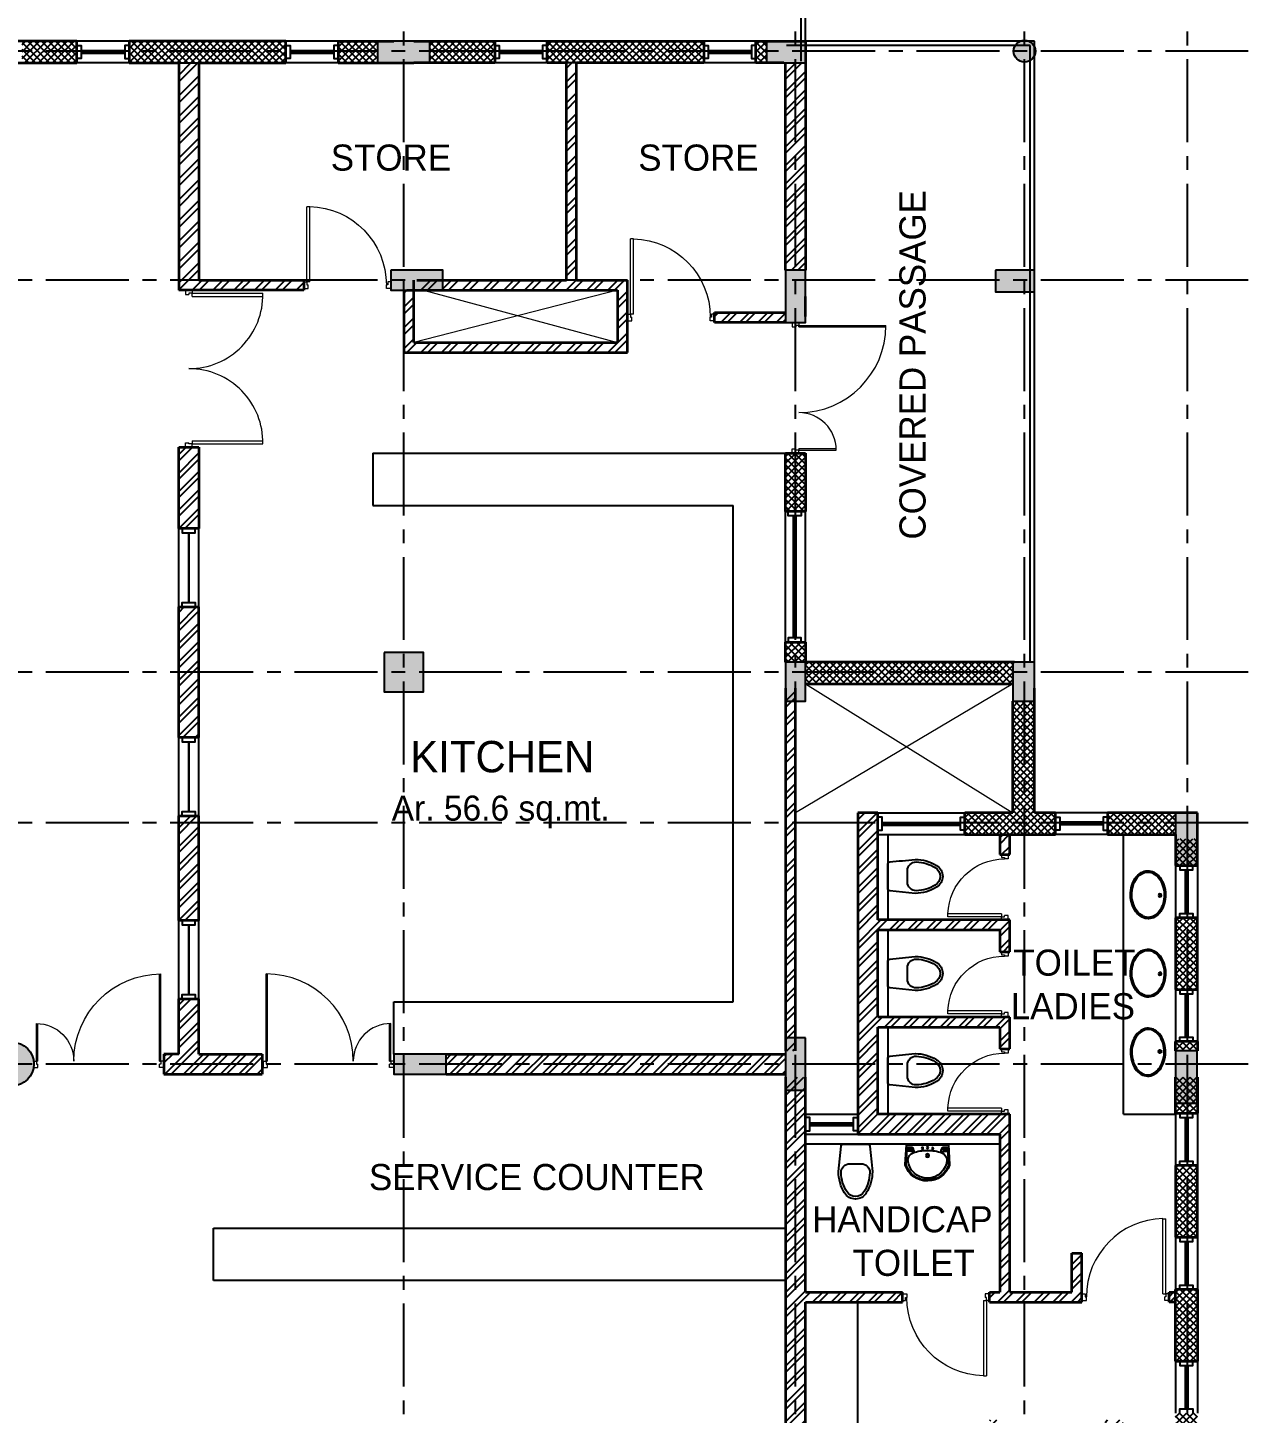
# Model space of a CAD drawing. Header units: millimetres. Extents: x -276609 to 1081398, y -453808 to 472098.
# Drawn here: x 817287 to 831308, y 167442 to 183351 of the extents above; entities that cross this region are included whole.
import ezdxf

# ---------------------------------------------------------------- set-up
doc = ezdxf.new("R2010")
doc.units = ezdxf.units.MM
doc.header["$MEASUREMENT"] = 0
doc.linetypes.add('CENTER2', pattern=[28.575, 19.05, -3.175, 3.175, -3.175])
doc.linetypes.add('HIDDEN', pattern=[0.375, 0.25, -0.125])
doc.layers.add('A-Anno-Grid Lines', color=7, linetype='Continuous', true_color=0xbbc3bd)
for name, color, linetype, lineweight in [('A-BEAM-1-8', 8, 'HIDDEN', 9), ('A-Door', 4, 'Continuous', 9), ('A-Wall Sec', 1, 'Continuous', 20), ('S-Concrete', 40, 'Continuous', 25)]:
    doc.layers.add(name, color=color, linetype=linetype, lineweight=lineweight)
for name, color, linetype in [('A-Elevation', 4, 'Continuous'), ('A-Railing', 4, 'Continuous'), ('A-Sanitory', 181, 'Continuous'), ('A-Wall Patt', 8, 'Continuous'), ('A-Window', 4, 'Continuous'), ('AREA', 7, 'Continuous'), ('S-Conc Patt', 9, 'Continuous'), ('text', 252, 'Continuous')]:
    doc.layers.add(name, color=color, linetype=linetype)
doc.styles.get("Standard").update_dxf_attribs({"font": ''})
doc.styles.get('Standard').set_extended_font_data('Gill Sans MT')
pattern_1 = [(45, (318301.2, 81584.25), (-119.32427, 119.32427), []), (45, (318380.76, 81584.25), (-119.32427, 119.32427), [])]
pattern_2 = [(45, (318301.2, 81584.25), (-106.066017, 106.066017), []), (45, (318371.92, 81584.25), (-106.066017, 106.066017), [])]

# ---------------------------------------------------------------- blocks, each defined once
blk = doc.blocks.new('basin2')
for points in [[(278, -206, 0.12976), (261, -133, 0.106426), (201, -63, 0.084431), (116, -18, 0.073534), (7, 0, 0.073534), (-102, -14, 0.084431), (-188, -55, 0.106426), (-251, -122, 0.12976), (-272, -195, 0.12976), (-254, -269, 0.106426), (-194, -339, 0.084431), (-109, -383, 0.073534), (-1, -402, 0.073534), (108, -388, 0.084431), (195, -347, 0.106426), (258, -279, 0.12976)], [(263, -201, 0.119977), (247, -140, 0.106426), (192, -75, 0.084431), (111, -33, 0.073534), (7, -15, 0.073534), (-97, -28, 0.084431), (-180, -67, 0.106426), (-238, -130, 0.12976), (-257, -196, 0.009633), (-257, -201, 0.119977), (-240, -262, 0.106426), (-185, -327, 0.084431), (-104, -369, 0.073534), (0, -387, 0.073534), (104, -373, 0.084431), (187, -334, 0.106426), (245, -272, 0.12976), (263, -206, 0.009633)]]:
    blk.add_lwpolyline(points, format="xyb", close=True)
for radius in [17.8, 12.2]:
    blk.add_circle((-4, -64), radius)
blk = doc.blocks.new('basin9')
for points in [[(-3, -412, 0.340881), (255, -229, 0.074195), (255, -226), (242, 0), (-242, 0), (-255, -223, 0.082611), (-253, -232, 0.330812), (-3, -412)], [(0, -382, 0.391482), (225, -169, 0.252869), (166, -89, 0.087242), (0, -63, 0.079484), (-166, -89, 0.2542), (-224, -169, 0.39026), (0, -382)], [(-218, -50, -0.907437), (-215, -46), (-191, -65, -0.907437), (-194, -69)], [(-208, -42, -0.907437), (-205, -38), (-181, -57, -0.907437), (-185, -61)], [(-199, -34, -0.907437), (-196, -30), (-172, -49, -0.907437), (-175, -53)], [(199, -34, 0.907437), (196, -30), (172, -49, 0.907437), (175, -53)], [(208, -42, 0.907437), (205, -38), (181, -57, 0.907437), (185, -61)], [(218, -50, 0.907437), (215, -46), (191, -65, 0.907437), (194, -69)]]:
    blk.add_lwpolyline(points, format="xyb", close=True)
for points in [[(-151, -84), (-157, -75, -0.183787), (-158, -68, 0.126662), (-159, -62), (-167, -36, 0.35453), (-179, -25), (-222, -25, 0.414214), (-232, -35), (-243, -231, 0.329849), (-2, -402, 0.338736), (245, -227, 0.075632), (245, -224), (232, -35, 0.414214), (222, -25), (179, -25, 0.35453), (167, -36), (159, -62, 0.126662), (158, -68, -0.183787), (157, -75), (151, -84)], [(-157, -86), (-159, -84, 0.220542), (-166, -79), (-222, -71, -0.361119), (-234, -60)], [(157, -86), (159, -84, -0.220542), (166, -79), (222, -71, 0.358803), (234, -59, 0.358803)]]:
    blk.add_lwpolyline(points, format="xyb")
for centre, radius in [((-60, -40), 10.1), ((0, -122), 19.6), ((0, -122), 15.3), ((0, -31), 10.1), ((58, -38), 10.1)]:
    blk.add_circle(centre, radius)
blk = doc.blocks.new('wc-wh')
at = {"color": 0, "linetype": 'ByBlock'}
for points in [[(315, 195), (22, 165, 0.384412), (0, 140), (0, -140, 0.383904), (22, -165, 0.001434), (314, -195, 0.140641), (560, -125, 0.259738), (630, 0, 0.259738), (560, 125, 0.139471)], [(225, 65), (225, -65, 0.422961), (328, -165, 0.13189), (544, -100, 0.259738), (600, 0, 0.259738), (544, 100, 0.13189), (328, 165, 0.422961)]]:
    blk.add_lwpolyline(points, format="xyb", close=True, dxfattribs=at)
blk.add_arc((316, -170), 25, 264.2811, 270.16, dxfattribs=at)
blk = doc.blocks.new('grd din')
at = {"layer": 'A-Anno-Grid Lines', "linetype": 'CENTER2', "ltscale": 50}
for p, q in [((506814, 133526), (506814, 179267)), ((511314, 133526), (511314, 179267)), ((513944, 133526), (513944, 179267)), ((515814, 133526), (515814, 179267)), ((516514, 171719), (471659, 171719)), ((516514, 169089), (471659, 169089)), ((516514, 164589), (471659, 164589)), ((516514, 162859), (471659, 162859)), ((516514, 160089), (471659, 160089))]:
    blk.add_line(p, q, dxfattribs=at)
blk = doc.blocks.new('din v1')
at = {"layer": 'A-Window', "color": 2, "lineweight": 60}
blk.add_line((474051, 158052), (474051, 157552), dxfattribs=at)
at = {"layer": 'A-Window'}
for points in [[(473926, 158102), (473926, 157502)], [(473976, 158102), (473976, 158052), (474126, 158052), (474126, 158102)], [(474176, 158102), (474176, 157502)], [(473976, 157502), (473976, 157552), (474126, 157552), (474126, 157502)]]:
    blk.add_lwpolyline(points, dxfattribs=at)
blk = doc.blocks.new('din w1')
at = {"layer": 'A-Window', "color": 2, "lineweight": 60}
blk.add_line((476279, 163779), (476779, 163779), dxfattribs=at)
at = {"layer": 'A-Window'}
for points in [[(476229, 163904), (476829, 163904)], [(476229, 163704), (476279, 163704), (476279, 163854), (476229, 163854)], [(476829, 163704), (476779, 163704), (476779, 163854), (476829, 163854)], [(476229, 163654), (476829, 163654)]]:
    blk.add_lwpolyline(points, dxfattribs=at)
blk = doc.blocks.new('Big Door Garbage')
at = {"layer": 'A-Door', "color": 5, "lineweight": 18}
for p, q in [((-12550, 128778), (-12500, 128778)), ((-12550, 128703), (-12550, 128778)), ((-12515, 128738), (-12500, 128738)), ((-12515, 128703), (-12515, 128738)), ((-12500, 128778), (-12500, 128738)), ((-11100, 128778), (-11100, 128738)), ((-11050, 128778), (-11100, 128778)), ((-11085, 128738), (-11100, 128738)), ((-11085, 128703), (-11085, 128738)), ((-11050, 128703), (-11050, 128778)), ((-12550, 128703), (-12515, 128703)), ((-12515, 128703), (-12515, 128273)), ((-12499, 128703), (-12515, 128703)), ((-12499, 128703), (-12499, 128273)), ((-11101, 128703), (-11101, 127703)), ((-11101, 128703), (-11085, 128703)), ((-11050, 128703), (-11085, 128703)), ((-11085, 128703), (-11085, 127703))]:
    blk.add_line(p, q, dxfattribs=at)
at = {"layer": 'A-Door', "lineweight": 18}
for centre, radius, start, end in [((-12515, 128703), 430, 270, 0), ((-11085, 128703), 1000, 180, 270)]:
    blk.add_arc(centre, radius, start, end, dxfattribs=at)
blk = doc.blocks.new('din v2')
at = {"layer": 'A-Window', "color": 2, "lineweight": 60}
blk.add_line((477919, 162849), (478819, 162849), dxfattribs=at)
at = {"layer": 'A-Window'}
for points in [[(477869, 162974), (478869, 162974)], [(477869, 162774), (477919, 162774), (477919, 162924), (477869, 162924)], [(478869, 162774), (478819, 162774), (478819, 162924), (478869, 162924)], [(477869, 162724), (478869, 162724)]]:
    blk.add_lwpolyline(points, dxfattribs=at)
blk = doc.blocks.new('ABL_Door_S - 750 x 2100-5-3 Second Floor Lvl')
at = {"layer": 'A-Door', "color": 5, "lineweight": 18}
for p, q in [((-375, 38), (-325, 38)), ((-375, -38), (-375, 38)), ((-325, 38), (-325, -3)), ((325, 38), (325, -3)), ((375, 38), (325, 38)), ((375, -38), (375, 38)), ((-375, -38), (-340, -38)), ((-340, -3), (-325, -3)), ((-340, -38), (-340, -3)), ((-340, -38), (-340, -652)), ((-305, -38), (-340, -38)), ((-305, -38), (-305, -652)), ((340, -3), (325, -3)), ((340, -38), (340, -3)), ((375, -38), (340, -38))]:
    blk.add_line(p, q, dxfattribs=at)
blk.add_lwpolyline([(-340, -652), (-305, -652)], dxfattribs=at)
at = {"layer": 'A-Door', "lineweight": 18}
blk.add_arc((-325, -3), 650, 271.7632, 0, dxfattribs=at)
blk = doc.blocks.new('ABL_Door_S - 1000 x 2100-11-3 Second Floor Lvl')
at = {"layer": 'A-Door', "color": 5}
for p, q in [((-500, 38), (-450, 38)), ((-500, -38), (-500, 38)), ((-450, 38), (-450, -3)), ((450, 38), (450, -3)), ((500, 38), (450, 38)), ((500, -38), (500, 38)), ((-500, -38), (-465, -38)), ((-465, -3), (-450, -3)), ((-465, -38), (-465, -3)), ((-430, -38), (-465, -38)), ((465, -3), (450, -3)), ((465, -38), (465, -3)), ((500, -38), (465, -38))]:
    blk.add_line(p, q, dxfattribs=at)
at = {"layer": 'A-Door', "color": 5, "lineweight": 18}
for p, q in [((-465, -38), (-465, -902)), ((-430, -38), (-430, -902)), ((-430, -902), (-465, -902))]:
    blk.add_line(p, q, dxfattribs=at)
at = {"layer": 'A-Door'}
blk.add_arc((-450, -3), 900, 271.2733, 0, dxfattribs=at)
blk = doc.blocks.new('din d7')
at = {"layer": 'A-Door', "color": 5, "lineweight": 18}
for p, q in [((486934, 174520), (486934, 175332)), ((486969, 174518), (486969, 175332)), ((488629, 174518), (488629, 175332)), ((488664, 174518), (488664, 175332)), ((486899, 174518), (486934, 174518)), ((486899, 174518), (486899, 174443)), ((486899, 174443), (486949, 174443)), ((486934, 174518), (486934, 174483)), ((486969, 174518), (486934, 174518)), ((486934, 174483), (486949, 174483)), ((486949, 174443), (486949, 174483)), ((488629, 174518), (488664, 174518)), ((488664, 174483), (488649, 174483)), ((488649, 174443), (488649, 174483)), ((488699, 174443), (488649, 174443)), ((488664, 174518), (488664, 174483)), ((488699, 174518), (488664, 174518)), ((488699, 174518), (488699, 174443))]:
    blk.add_line(p, q, dxfattribs=at)
at = {"layer": 'A-Door', "lineweight": 18}
for centre, start, end in [((486950, 174483), 359.9841, 91.0727), ((488648, 174483), 88.9273, 180.0159)]:
    blk.add_arc(centre, 849, start, end, dxfattribs=at)
blk = doc.blocks.new('din w6')
at = {"layer": 'A-Window', "color": 2, "lineweight": 30}
blk.add_line((50, 125), (850, 125), dxfattribs=at)
at = {"layer": 'A-Window'}
for points in [[(0, 240), (900, 240)], [(0, 200), (50, 200), (50, 50), (0, 50)], [(900, 200), (850, 200), (850, 50), (900, 50)], [(0, 10), (900, 10)]]:
    blk.add_lwpolyline(points, dxfattribs=at)
blk = doc.blocks.new('ergrthyjty')
at = {"layer": 'S-Conc Patt'}
for points in [[(503006, 101613), (503006, 101363), (503606, 101363), (503606, 101613)], [(507471, 101613), (507471, 101363), (507921, 101363), (507921, 101613)], [(503156, 98983), (503156, 98753), (503756, 98753), (503756, 98983)], [(507921, 98983), (507691, 98983), (507691, 98383), (507921, 98383)], [(510101, 98983), (510101, 98733), (510551, 98733), (510551, 98983)], [(503081, 94593), (503081, 94143), (503531, 94143), (503531, 94593)], [(507691, 94033), (507921, 94033), (507921, 94483), (507691, 94483)], [(510301, 94033), (510551, 94033), (510551, 94483), (510301, 94483)], [(512421, 92753), (512171, 92753), (512171, 92153), (512421, 92153)], [(499056, 89868, 1), (498556, 89868, 1)], [(507921, 90168), (507691, 90168), (507691, 89568), (507921, 89568)], [(503191, 89983), (503191, 89753), (503791, 89753), (503791, 89983)], [(512421, 90018), (512171, 90018), (512171, 89418), (512421, 89418)]]:
    blk.add_hatch(color=8, dxfattribs=at).paths.add_polyline_path(points)
h = blk.add_hatch(color=8, dxfattribs=at)
edge = h.paths.add_edge_path()
edge.add_arc((510436, 101498), 125, 0, 360)
at = {"layer": 'S-Concrete'}
for points in [[(503006, 101613), (503006, 101363), (503606, 101363), (503606, 101613)], [(507471, 101613), (507471, 101363), (507921, 101363), (507921, 101613)], [(503156, 98983), (503156, 98753), (503756, 98753), (503756, 98983)], [(507921, 98983), (507691, 98983), (507691, 98383), (507921, 98383)], [(510101, 98983), (510101, 98733), (510551, 98733), (510551, 98983)], [(503081, 94593), (503081, 94143), (503531, 94143), (503531, 94593)], [(507691, 94033), (507921, 94033), (507921, 94483), (507691, 94483)], [(510301, 94033), (510551, 94033), (510551, 94483), (510301, 94483)], [(512421, 92753), (512171, 92753), (512171, 92153), (512421, 92153)], [(507921, 90168), (507691, 90168), (507691, 89568), (507921, 89568)], [(503191, 89983), (503191, 89753), (503791, 89753), (503791, 89983)], [(512421, 90018), (512171, 90018), (512171, 89418), (512421, 89418)]]:
    blk.add_lwpolyline(points, close=True, dxfattribs=at)
for centre, radius in [((510436, 101498), 125), ((498806, 89868), 250)]:
    blk.add_circle(centre, radius, dxfattribs=at)

msp = doc.modelspace()

# ---------------------------------------------------------------- hatches: boundary and pattern name
at = {"layer": 'A-Wall Patt'}
h = msp.add_hatch(dxfattribs=at)
h.set_pattern_fill('ANSI37', color=256, scale=450, style=0)
h.set_pattern_definition([(45, (318301.206, 81584.25), (-39.7747564, 39.7747564), []), (135, (318301.206, 81584.25), (-39.7747564, -39.7747564), [])])
h.paths.add_polyline_path([(814852.4, 183196.9), (814622.4, 183196.9), (814622.4, 182946.9), (814852.4, 182946.9)])
h.paths.add_polyline_path([(816622.4, 183196.9), (816502.4, 183196.9), (816502.4, 182946.9), (816622.4, 182946.9)])
h.paths.add_polyline_path([(815002.4, 183196.9), (814852.4, 183196.9), (814852.4, 182946.9), (815002.4, 182946.9)])
h.paths.add_polyline_path([(818452.4, 182946.9), (820252.4, 182946.9), (820252.4, 183196.9), (818452.4, 183196.9)])
h.paths.add_polyline_path([(820852.4, 182946.9), (821307.4, 182946.9), (821307.4, 183196.9), (820852.4, 183196.9)])
h.paths.add_polyline_path([(821907.4, 182946.9), (822652.4, 182946.9), (822652.4, 183196.9), (821907.4, 183196.9)])
h.paths.add_polyline_path([(823252.4, 182946.9), (825052.4, 182946.9), (825052.4, 183196.9), (823252.4, 183196.9)])
h.paths.add_polyline_path([(825652.4, 182946.9), (825772.4, 182946.9), (825772.4, 183196.9), (825652.4, 183196.9)])
h.paths.add_polyline_path([(817222.4, 183196.9), (817222.4, 183071.9), (817222.4, 182946.9), (817852.4, 182946.9), (817852.4, 183196.9)])
h = msp.add_hatch(dxfattribs=at)
h.set_pattern_fill('ANSI32', color=256, scale=450, angle=360, style=0)
h.set_pattern_definition(pattern_1)
h.paths.add_polyline_path([(819252.4, 182946.9), (819022.4, 182946.9), (819022.4, 180336.9), (820457.4, 180336.9), (820457.4, 180451.9), (819252.4, 180451.9)])
h = msp.add_hatch(dxfattribs=at)
h.set_pattern_fill('ANSI32', color=256, scale=450, angle=360, style=0)
h.set_pattern_definition(pattern_1)
h.paths.add_polyline_path([(824177.4, 180451.9), (823592.4, 180451.9), (823592.4, 182946.9), (823477.4, 182946.9), (823477.4, 180451.9), (821757.4, 180451.9), (821757.4, 180336.9), (824062.4, 180336.9), (824062.4, 179736.9), (821722.4, 179736.9), (821722.4, 180336.9), (821607.4, 180336.9), (821607.4, 179621.9), (824177.4, 179621.9)])
h = msp.add_hatch(dxfattribs=at)
h.set_pattern_fill('ANSI32', color=256, scale=400, style=0)
h.set_pattern_definition(pattern_2)
h.paths.add_polyline_path([(825992.4, 180081.9), (825177.4, 180081.9), (825177.4, 179966.9), (825992.4, 179966.9)])
h.paths.add_polyline_path([(826222.4, 182946.9), (825992.4, 182946.9), (825992.4, 180566.9), (826222.4, 180566.9)])
h = msp.add_hatch(dxfattribs=at)
h.set_pattern_fill('ANSI32', color=256, scale=400, style=0)
h.set_pattern_definition([(45, (819022.4, 177601.94), (-106.066, 106.066), []), (45, (819093.11, 177601.94), (-106.066, 106.066), [])])
h.paths.add_polyline_path([(819252.4, 178536.9), (819022.4, 178536.9), (819022.4, 177601.9), (819252.4, 177601.9)])
h = msp.add_hatch(dxfattribs=at)
h.set_pattern_fill('ANSI37', color=256, scale=450, angle=360, style=0)
h.set_pattern_definition([(45, (312451.146, 80374.95), (-39.7747564, 39.7747564), []), (135, (312451.146, 80374.95), (-39.7747564, -39.7747564), [])])
h.paths.add_polyline_path([(830722.4, 168864.4), (830472.4, 168864.4), (830472.4, 168041.9), (830722.4, 168041.9)])
h.paths.add_polyline_path([(826222.4, 178466.9), (825992.4, 178466.9), (825992.4, 177796.9), (826222.4, 177796.9)])
h.paths.add_polyline_path([(826222.4, 176296.9), (825992.4, 176296.9), (825992.4, 176066.9), (826222.4, 176066.9)])
h.paths.add_polyline_path([(828602.4, 176066.9), (826222.4, 176066.9), (826222.4, 175816.9), (828602.4, 175816.9)])
h.paths.add_polyline_path([(828852.4, 175616.9), (828602.4, 175616.9), (828602.4, 174336.9), (828052.4, 174336.9), (828052.4, 174086.9), (829092.4, 174086.9), (829092.4, 174336.9), (828852.4, 174336.9), (828852.4, 174866.9)])
h.paths.add_polyline_path([(830472.4, 174336.9), (829692.4, 174336.9), (829692.4, 174086.9), (830472.4, 174086.9)])
h.paths.add_polyline_path([(830722.4, 173731.9), (830722.4, 174036.9), (830472.4, 174036.9), (830472.4, 173831.9), (830472.4, 173731.9)])
h.paths.add_polyline_path([(830722.4, 173131.9), (830472.4, 173131.9), (830472.4, 172309.4), (830722.4, 172309.4)])
h.paths.add_polyline_path([(830722.4, 171709.4), (830472.4, 171709.4), (830472.4, 171601.9), (830722.4, 171601.9)])
h.paths.add_polyline_path([(830722.4, 171301.9), (830472.4, 171301.9), (830472.4, 170886.9), (830722.4, 170886.9)])
h.paths.add_polyline_path([(830472.4, 170286.9), (830472.4, 169464.4), (830722.4, 169464.4), (830722.4, 170286.9)])
h.paths.add_polyline_path([(830722.4, 167441.7), (830472.4, 167441.7), (830472.4, 167066.9), (830722.4, 167066.9)])
h = msp.add_hatch(dxfattribs=at)
h.set_pattern_fill('ANSI32', color=256, scale=400, style=0)
h.set_pattern_definition(pattern_2)
h.paths.add_polyline_path([(819252.4, 174301.9), (819022.4, 174301.9), (819022.4, 173101.9), (819252.4, 173101.9)])
h.paths.add_polyline_path([(819252.4, 176701.9), (819022.4, 176701.9), (819022.4, 175201.9), (819252.4, 175201.9)])
h = msp.add_hatch(dxfattribs=at)
h.set_pattern_fill('ANSI32', color=256, scale=400, style=0)
h.set_pattern_definition(pattern_2)
h.paths.add_polyline_path([(830722.4, 166836.9), (830607.4, 166836.9), (830607.4, 166606.9), (830722.4, 166606.9)])
h.paths.add_polyline_path([(830607.4, 166836.9), (830492.4, 166836.9), (830492.4, 166606.9), (830607.4, 166606.9)])
h.paths.add_polyline_path([(830472.4, 168831.9), (830397.4, 168831.9), (830397.4, 168716.9), (830472.4, 168716.9)])
h.paths.add_polyline_path([(825992.4, 171566.9), (822092.4, 171566.9), (822092.4, 171336.9), (825992.4, 171336.9)])
edge = h.paths.add_edge_path()
edge.add_line((826222.4, 170646.9), (826222.4, 171301.9))
edge.add_line((826222.4, 171301.9), (825992.4, 171301.9))
edge.add_line((825992.4, 171301.9), (825992.4, 168159.3))
edge.add_arc((825863.2, 168125.1), 133.6, 0, 14.83629, ccw=False)
edge.add_line((825996.9, 168125.1), (826222.4, 168156.9))
edge.add_line((826222.4, 168156.9), (826222.4, 168716.9))
edge.add_line((826222.4, 168716.9), (827337.4, 168716.9))
edge.add_line((827337.4, 168716.9), (827337.4, 168831.9))
edge.add_line((827337.4, 168831.9), (826222.4, 168831.9))
edge.add_line((826222.4, 168831.9), (826222.4, 170646.9))
edge = h.paths.add_edge_path()
edge.add_line((826222.4, 168156.9), (825996.9, 168125.1))
edge.add_arc((825863.2, 168125.1), 133.6, -14.83629, 0, ccw=False)
edge.add_line((825992.4, 168090.8), (825992.4, 167847.4))
edge.add_arc((825863.2, 167813.2), 133.6, 0, 14.83629, ccw=False)
edge.add_line((825996.9, 167813.2), (826222.4, 167905.1))
edge.add_line((826222.4, 167905.1), (826222.4, 168156.9))
edge = h.paths.add_edge_path()
edge.add_line((826222.4, 167905.1), (825996.9, 167813.2))
edge.add_arc((825863.2, 167813.2), 133.6, 345.16371, 360, ccw=False)
edge.add_line((825992.4, 167779), (825992.4, 167066.9))
edge.add_line((825992.4, 167066.9), (826222.4, 167066.9))
edge.add_line((826222.4, 167066.9), (826222.4, 167905.1))
h.paths.add_polyline_path([(826822.4, 167066.9), (826292.4, 167066.9), (826292.4, 166836.9), (826822.4, 166836.9)])
h.paths.add_polyline_path([(830422.4, 167066.9), (829872.4, 167066.9), (829872.4, 167366.7), (829662.4, 167366.7), (829662.4, 167066.9), (828452.4, 167066.9), (828452.4, 167366.7), (828337.4, 167366.7), (828337.4, 166836.9), (828452.4, 166836.9), (830422.4, 166836.9)])
h.paths.add_polyline_path([(826107.4, 175766.9), (825992.4, 175766.9), (825992.4, 171601.9), (826107.4, 171601.9)])
h.paths.add_polyline_path([(828567.4, 174086.9), (828452.4, 174086.9), (828452.4, 173856.9), (828567.4, 173856.9)], flags=17)
h.paths.add_polyline_path([(828337.4, 170762.1), (828338.5, 170762.1), (828338.5, 170761.8), (828337.4, 170761.8)], flags=16)
h.paths.add_polyline_path([(826822.4, 174336.9), (826822.4, 170646.9), (828452.4, 170646.9), (828452.4, 168831.9), (828335.7, 168831.9), (828335.7, 168716.9), (829397.4, 168716.9), (829397.4, 169281.9), (829282.4, 169281.9), (829282.4, 168831.9), (828567.4, 168831.9), (828567.4, 170876.9), (827052.4, 170876.9), (827052.4, 171876.9), (828452.4, 171876.9), (828452.4, 171626.9), (828567.4, 171626.9), (828567.4, 171991.9), (827052.4, 171991.9), (827052.4, 172991.9), (828452.4, 172991.9), (828452.4, 172741.9), (828567.4, 172741.9), (828567.4, 173106.9), (827052.4, 173106.9), (827052.4, 174336.9)])
h = msp.add_hatch(dxfattribs=at)
h.set_pattern_fill('ANSI32', color=256, scale=400, style=0)
h.set_pattern_definition([(45, (818958.2, 171431.05), (-106.066, 106.066), []), (45, (819028.92, 171431.05), (-106.066, 106.066), [])])
h.paths.add_polyline_path([(819022.4, 171566.9), (818852.4, 171566.9), (818852.4, 171486.9), (818857.4, 171486.9), (818857.4, 171411.9), (818852.4, 171411.9), (818852.4, 171336.9), (819022.4, 171336.9)])
h.paths.add_polyline_path([(819982.4, 171566.9), (819252.4, 171566.9), (819252.4, 172201.9), (819022.4, 172201.9), (819022.4, 171336.9), (819982.4, 171336.9)])

# ---------------------------------------------------------------- linework, layer by layer
at = {"layer": 'A-BEAM-1-8', "linetype": 'Continuous', "ltscale": 500}
for p, q in [((824062.4, 180336.9), (821722.4, 179736.9)), ((821832.4, 180336.9), (824062.4, 179736.9)), ((828602.4, 175816.9), (826107.4, 174336.9)), ((826222.4, 175816.9), (828602.4, 174336.9))]:
    msp.add_line(p, q, dxfattribs=at)
at = {"layer": 'A-Elevation'}
for p, q in [((828852.4, 183196.9), (826107.4, 183196.9)), ((828852.4, 176066.9), (828852.4, 183196.9)), ((821252.4, 178466.9), (821252.4, 177866.9)), ((821252.4, 178466.9), (825992.4, 178466.9)), ((821252.4, 177866.9), (825392.4, 177866.9)), ((825392.4, 172166.9), (825392.4, 177866.9)), ((827167.4, 174086.9), (827167.4, 173106.9)), ((829872.4, 170876.9), (829872.4, 174086.9)), ((827167.4, 172991.9), (827167.4, 171991.9)), ((821492.4, 171566.9), (821492.4, 172166.9)), ((821492.4, 172166.9), (825392.4, 172166.9)), ((827167.4, 171876.9), (827167.4, 170876.9)), ((829872.4, 170876.9), (830472.4, 170876.9)), ((828452.4, 170531.9), (826222.4, 170531.9)), ((819422.4, 168966.9), (819422.4, 169566.9)), ((819422.4, 169566.9), (825992.4, 169566.9)), ((825992.4, 168966.9), (819422.4, 168966.9)), ((826822.4, 167066.9), (826822.4, 168716.9))]:
    msp.add_line(p, q, dxfattribs=at)
at = {"layer": 'A-Railing'}
for p, q in [((826172, 182966.9), (826172, 186696.9)), ((826222.4, 182966.9), (826222.4, 186746.9)), ((828852.4, 183196.9), (825992.4, 183196.9)), ((828802.4, 183146.9), (826004.7, 183146.9)), ((828802.4, 176066.9), (828802.4, 183146.9)), ((828852.4, 176066.9), (828852.4, 183196.9))]:
    msp.add_line(p, q, dxfattribs=at)
at = {"layer": 'A-Wall Patt'}
for p, q in [((819022.4, 182946.9), (819252.4, 182946.9)), ((823592.4, 182946.9), (823477.4, 182946.9))]:
    msp.add_line(p, q, dxfattribs=at)
at = {"layer": 'A-Wall Sec', "lineweight": 35}
for p, q in [((817852.4, 183196.9), (816622.4, 183196.9)), ((817852.4, 182946.9), (817852.4, 183196.9)), ((820252.4, 183196.9), (818452.4, 183196.9)), ((818452.4, 183196.9), (818452.4, 182946.9)), ((820252.4, 182946.9), (820252.4, 183196.9)), ((820852.4, 183196.9), (821492.4, 183196.9)), ((820852.4, 183196.9), (820852.4, 182946.9)), ((821722.4, 183196.9), (822652.4, 183196.9)), ((822652.4, 183196.9), (822652.4, 182946.9)), ((823252.4, 183196.9), (825052.4, 183196.9)), ((823252.4, 182946.9), (823252.4, 183196.9)), ((823972.4, 183196.9), (824232.4, 183196.9)), ((825052.4, 183196.9), (825052.4, 182946.9)), ((825652.4, 183196.9), (826222.4, 183196.9)), ((825652.4, 182946.9), (825652.4, 183196.9)), ((826222.4, 183196.9), (826222.4, 180566.9)), ((816622.4, 182946.9), (817852.4, 182946.9)), ((818452.4, 182946.9), (819022.4, 182946.9)), ((819022.4, 182946.9), (819022.4, 180336.9)), ((819252.4, 182946.9), (820252.4, 182946.9)), ((819252.4, 182946.9), (819252.4, 180451.9)), ((820852.4, 182946.9), (821722.4, 182946.9)), ((822652.4, 182946.9), (821722.4, 182946.9)), ((823477.4, 182946.9), (823252.4, 182946.9)), ((823477.4, 180451.9), (823477.4, 182946.9)), ((825052.4, 182946.9), (823592.4, 182946.9)), ((823592.4, 180451.9), (823592.4, 182946.9)), ((825972.4, 182946.9), (825652.4, 182946.9)), ((825992.4, 180566.9), (825992.4, 182946.9)), ((819252.4, 180451.9), (820457.4, 180451.9)), ((820457.4, 180451.9), (820457.4, 180336.9)), ((821722.4, 179736.9), (821722.4, 180451.9)), ((821757.4, 180451.9), (823477.4, 180451.9)), ((823592.4, 180451.9), (824177.4, 180451.9)), ((824177.4, 179621.9), (824177.4, 180451.9)), ((820457.4, 180336.9), (819022.4, 180336.9)), ((821607.4, 180336.9), (821607.4, 179621.9)), ((821642.4, 180336.9), (824062.4, 180336.9)), ((824062.4, 180336.9), (824062.4, 179736.9)), ((826222.4, 180036.9), (826222.4, 180266.9)), ((825177.4, 179966.9), (825177.4, 180081.9)), ((825177.4, 180081.9), (825992.4, 180081.9)), ((825992.4, 179966.9), (825177.4, 179966.9)), ((821607.4, 179621.9), (824177.4, 179621.9)), ((821722.4, 179736.9), (824062.4, 179736.9)), ((819022.4, 177601.9), (819022.4, 178536.9)), ((819022.4, 178536.9), (819252.4, 178536.9)), ((819252.4, 178536.9), (819252.4, 177601.9)), ((825992.4, 178466.9), (826222.4, 178466.9)), ((825992.4, 177796.9), (825992.4, 178466.9)), ((825992.4, 177796.9), (825992.4, 178466.9)), ((826222.4, 178466.9), (826222.4, 177796.9)), ((826222.4, 177796.9), (825992.4, 177796.9)), ((819252.4, 177601.9), (819022.4, 177601.9)), ((819022.4, 176701.9), (819252.4, 176701.9)), ((819022.4, 175201.9), (819022.4, 176701.9)), ((819252.4, 175201.9), (819252.4, 176701.9)), ((825992.4, 176296.9), (826222.4, 176296.9)), ((825992.4, 176066.9), (825992.4, 176296.9)), ((826222.4, 176296.9), (826222.4, 176066.9)), ((828622.4, 176066.9), (826222.4, 176066.9)), ((826222.4, 175816.9), (828602.4, 175816.9)), ((825992.4, 175766.9), (825992.4, 171601.9)), ((826107.4, 171601.9), (826107.4, 175766.9)), ((828852.4, 174336.9), (828852.4, 175766.9)), ((828602.4, 174336.9), (828602.4, 175616.9)), ((819252.4, 175201.9), (819022.4, 175201.9)), ((819022.4, 173101.9), (819022.4, 174301.9)), ((819022.4, 174301.9), (819252.4, 174301.9)), ((819252.4, 173101.9), (819252.4, 174301.9)), ((827052.4, 174336.9), (826822.4, 174336.9)), ((826822.4, 174336.9), (826822.4, 170876.9)), ((827052.4, 173106.9), (827052.4, 174336.9)), ((828602.4, 174336.9), (828052.4, 174336.9)), ((828052.4, 174086.9), (828052.4, 174336.9)), ((829092.4, 174336.9), (828852.4, 174336.9)), ((829092.4, 174086.9), (829092.4, 174336.9)), ((830722.4, 174336.9), (829692.4, 174336.9)), ((829692.4, 174336.9), (829692.4, 174086.9)), ((830722.4, 173731.9), (830722.4, 174336.9)), ((828052.4, 174086.9), (829092.4, 174086.9)), ((828452.4, 174086.9), (828452.4, 173856.9)), ((828567.4, 173856.9), (828567.4, 174086.9)), ((829692.4, 174086.9), (830472.4, 174086.9)), ((830472.4, 174086.9), (830472.4, 173731.9)), ((828452.4, 173856.9), (828567.4, 173856.9)), ((830472.4, 173731.9), (830722.4, 173731.9)), ((819252.4, 173101.9), (819022.4, 173101.9)), ((828567.4, 173106.9), (827052.4, 173106.9)), ((828567.4, 172741.9), (828567.4, 173106.9)), ((830722.4, 173131.9), (830472.4, 173131.9)), ((830472.4, 173131.9), (830472.4, 172309.4)), ((830722.4, 172309.4), (830722.4, 173131.9)), ((827052.4, 172991.9), (828452.4, 172991.9)), ((827052.4, 171991.9), (827052.4, 172991.9)), ((828452.4, 172991.9), (828452.4, 172741.9)), ((828452.4, 172741.9), (828567.4, 172741.9)), ((830472.4, 172309.4), (830722.4, 172309.4)), ((819022.4, 171566.9), (819022.4, 172201.9)), ((819022.4, 172201.9), (819252.4, 172201.9)), ((819252.4, 171566.9), (819252.4, 172201.9)), ((828567.4, 171991.9), (827052.4, 171991.9)), ((828567.4, 171626.9), (828567.4, 171991.9)), ((827052.4, 171876.9), (828452.4, 171876.9)), ((827052.4, 170876.9), (827052.4, 171876.9)), ((828452.4, 171876.9), (828452.4, 171626.9)), ((830722.4, 171709.4), (830472.4, 171709.4)), ((830472.4, 171601.9), (830472.4, 171709.4)), ((830722.4, 171709.4), (830722.4, 171601.9)), ((819022.4, 171566.9), (818852.4, 171566.9)), ((818852.4, 171566.9), (818852.4, 171336.9)), ((819252.4, 171566.9), (819982.4, 171566.9)), ((819982.4, 171566.9), (819982.4, 171336.9)), ((822092.4, 171566.9), (825992.4, 171566.9)), ((828452.4, 171626.9), (828567.4, 171626.9)), ((818852.4, 171336.9), (819982.4, 171336.9)), ((822092.4, 171336.9), (825992.4, 171336.9)), ((825992.4, 171301.9), (825992.4, 167066.9)), ((826222.4, 168831.9), (826222.4, 171301.9)), ((830472.4, 170886.9), (830472.4, 171301.9)), ((830722.4, 171301.9), (830722.4, 170886.9)), ((826822.4, 170876.9), (826822.4, 170876.9)), ((826822.4, 170876.9), (826822.4, 170646.9)), ((828567.4, 170876.9), (827052.4, 170876.9)), ((828567.4, 168831.9), (828567.4, 170876.9)), ((830472.4, 170886.9), (830722.4, 170886.9)), ((826822.4, 170646.9), (828452.4, 170646.9)), ((828452.4, 170646.9), (828452.4, 168831.9)), ((830472.4, 170286.9), (830472.4, 169464.4)), ((830722.4, 170286.9), (830472.4, 170286.9)), ((830722.4, 169464.4), (830722.4, 170286.9)), ((830472.4, 169464.4), (830722.4, 169464.4)), ((829282.4, 168831.9), (829282.4, 169281.9)), ((829282.4, 169281.9), (829397.4, 169281.9)), ((829397.4, 168716.9), (829397.4, 169281.9)), ((826222.4, 168831.9), (827337.4, 168831.9)), ((827337.4, 168716.9), (827337.4, 168831.9)), ((828335.7, 168831.9), (828452.4, 168831.9)), ((828335.7, 168716.9), (828335.7, 168831.9)), ((828567.4, 168831.9), (829282.4, 168831.9)), ((830397.4, 168716.9), (830397.4, 168831.9)), ((830397.4, 168831.9), (830472.4, 168831.9)), ((830722.4, 168864.4), (830472.4, 168864.4)), ((830472.4, 168041.9), (830472.4, 168864.4)), ((830722.4, 168864.4), (830722.4, 168041.9)), ((826222.4, 167066.9), (826222.4, 168716.9)), ((826222.4, 168716.9), (827337.4, 168716.9)), ((828335.7, 168716.9), (829397.4, 168716.9)), ((830472.4, 168716.9), (830397.4, 168716.9)), ((830472.4, 168041.9), (830722.4, 168041.9))]:
    msp.add_line(p, q, dxfattribs=at)
at = {"layer": 'A-Window', "color": 2, "lineweight": 60}
for p, q in [((826097.4, 176346.9), (826097.4, 177746.9)), ((826272.4, 170761.9), (826772.4, 170761.9))]:
    msp.add_line(p, q, dxfattribs=at)
at = {"layer": 'A-Window'}
for points in [[(825992.4, 176296.9), (825992.4, 177796.9)], [(826172.4, 177796.9), (826172.4, 177746.9), (826022.4, 177746.9), (826022.4, 177796.9)], [(826222.4, 176296.9), (826222.4, 177796.9)], [(826172.4, 176296.9), (826172.4, 176346.9), (826022.4, 176346.9), (826022.4, 176296.9)], [(826222.4, 170876.9), (826822.4, 170876.9)], [(826222.4, 170686.9), (826272.4, 170686.9), (826272.4, 170836.9), (826222.4, 170836.9)], [(826822.4, 170686.9), (826772.4, 170686.9), (826772.4, 170836.9), (826822.4, 170836.9)], [(826222.4, 170646.9), (826822.4, 170646.9)]]:
    msp.add_lwpolyline(points, dxfattribs=at)

# ---------------------------------------------------------------- block references
at = {"layer": 'A-Anno-Grid Lines'}
msp.add_blockref('grd din', (314793.6, 11362.7), dxfattribs=at)
at = {"layer": 'A-Door', "xscale": -1}
for name, p, rotation in [('ABL_Door_S - 1000 x 2100-11-3 Second Floor Lvl', (820957.4, 180394.4), 180), ('ABL_Door_S - 1000 x 2100-11-3 Second Floor Lvl', (824677.4, 180024.4), 180), ('ABL_Door_S - 750 x 2100-5-3 Second Floor Lvl', (828509.9, 173481.9), 270), ('ABL_Door_S - 750 x 2100-5-3 Second Floor Lvl', (828509.9, 172366.9), 270), ('Big Door Garbage', (829902.4, 300189.8), 180), ('ABL_Door_S - 750 x 2100-5-3 Second Floor Lvl', (828509.9, 171251.9), 270)]:
    msp.add_blockref(name, p, dxfattribs=dict(at, rotation=rotation))
at = {"layer": 'A-Door'}
for name, p, rotation in [('din d7', (644657.1, 667235.7), 270), ('Big Door Garbage', (954847.7, 191016.9), 90), ('din w6', (819262.4, 176701.9), 90), ('din w6', (819262.4, 174301.9), 90), ('din w6', (819262.4, 172201.9), 90), ('Big Door Garbage', (808942.4, 300189.8), 180), ('ABL_Door_S - 1000 x 2100-11-3 Second Floor Lvl', (829897.4, 168774.4), 180)]:
    msp.add_blockref(name, p, dxfattribs=dict(at, rotation=rotation))
at = {"layer": 'A-Door', "xscale": -1}
msp.add_blockref('ABL_Door_S - 1000 x 2100-11-3 Second Floor Lvl', (827835.7, 168774.4), dxfattribs=at)
at = {"layer": 'A-Sanitory', "xscale": -1}
for name, p, rotation in [('wc-wh', (827167.4, 173606.9), 179.9999690490378), ('basin2', (830356.6, 173392.4), 270), ('wc-wh', (827167.4, 172491.9), 179.9999690490378), ('basin2', (830356.6, 172492.4), 270), ('wc-wh', (827167.4, 171376.9), 179.9999690490378), ('wc-wh', (826795.2, 170531.9), 89.99996905070535)]:
    msp.add_blockref(name, p, dxfattribs=dict(at, rotation=rotation))
at = {"layer": 'A-Sanitory', "rotation": 270}
msp.add_blockref('basin2', (830356.6, 171591.4), dxfattribs=at)
at = {"layer": 'A-Sanitory', "xscale": -1}
msp.add_blockref('basin9', (827622.5, 170522.9), dxfattribs=at)
at = {"layer": 'A-Window', "rotation": 180}
for p in [(1294681.2, 346851.1), (1297081.2, 346851.1), (1299481.2, 346851.1), (1301881.2, 346851.1), (1305921.2, 337991.1)]:
    msp.add_blockref('din w1', p, dxfattribs=at)
at = {"layer": 'A-Window'}
for name, p in [('din v2', (349183.6, 11362.7)), ('din v1', (356546.4, 15630.2)), ('din v1', (356546.4, 14207.7)), ('din v1', (356546.4, 12785.2)), ('din v1', (356546.4, 11362.7)), ('din v1', (356546.4, 9940.2))]:
    msp.add_blockref(name, p, dxfattribs=at)
at = {"layer": 'S-Concrete'}
msp.add_blockref('ergrthyjty', (318301.2, 81584.2), dxfattribs=at)

# ---------------------------------------------------------------- texts
at = {"layer": 'AREA', "insert": (821468.8, 174534.7), "char_height": 288, "width": 6203.897, "attachment_point": 1}
msp.add_mtext('{\\fCentury Gothic|b0|i0|c0|p34;Ar. 56.6 sq.mt.}', dxfattribs=at)
at = {"layer": 'text', "width": 7754.871, "attachment_point": 1}
for s, insert, char_height in [('\\pi3274.7;{\\fCentury Gothic|b0|i0|c0|p34;STORE}', (817494, 182010.1), 300), ('\\pi3274.7;{\\fCentury Gothic|b0|i0|c0|p34;STORE}', (821025.9, 182010.1), 300), ('\\pi2915.2;{\\fCentury Gothic|b0|i0|c0|p34;KITCHEN}', (818767.2, 175161.8), 360), ('\\pi3269.2;{\\fCentury Gothic|b0|i0|c0|p34;TOILET \\P\\pi3239.6;LADIES}', (825339.4, 172766.1), 300), ('\\pi2805.1;{\\fCentury Gothic|b0|i0|c0|p34;HANDICAP\\P\\pi3269.2;TOILET }', (823492.7, 169819.6), 300)]:
    msp.add_mtext(s, dxfattribs=dict(at, insert=insert, char_height=char_height))
at = {"layer": 'text', "insert": (827300.7, 177474), "char_height": 300, "attachment_point": 1, "rotation": 90}
msp.add_mtext('{\\fCentury Gothic|b0|i0|c0|p34;COVERED PASSAGE}', dxfattribs=at)
at = {"layer": 'text', "insert": (821207.2, 170304.4), "char_height": 300, "attachment_point": 1}
msp.add_mtext('{\\fCentury Gothic|b0|i0|c0|p34;SERVICE COUNTER}', dxfattribs=at)

doc.saveas('drawing.dxf')
